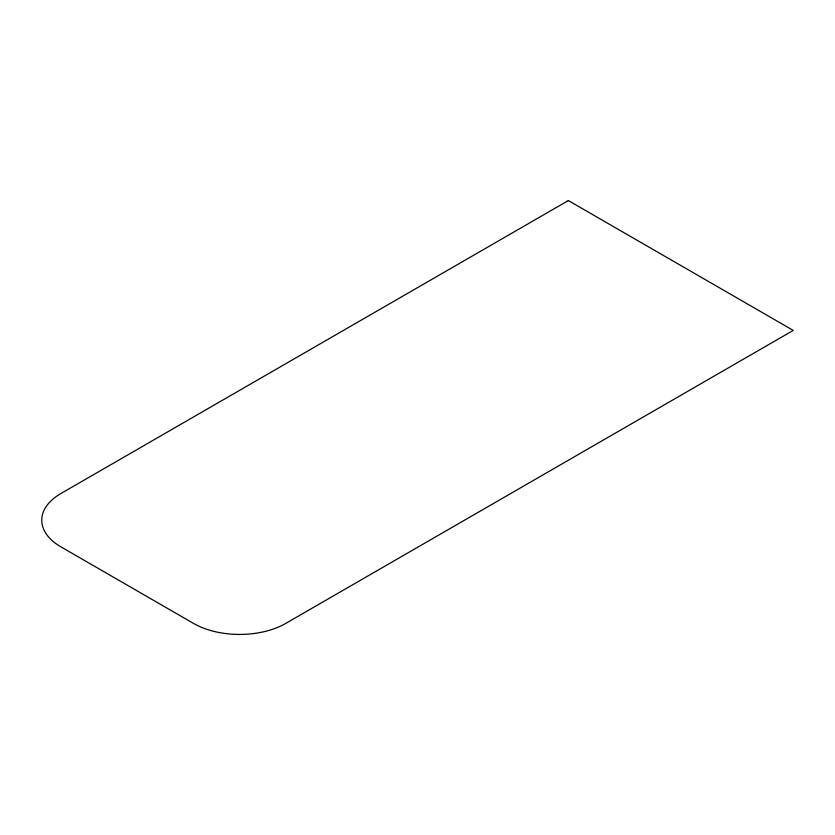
<?xml version="1.0" encoding="UTF-8"?>
<svg xmlns="http://www.w3.org/2000/svg" width="835" height="835" viewBox="0 0 835 835"><rect width="100%" height="100%" fill="white"/><g stroke="black" fill="none" stroke-linecap="round" stroke-linejoin="round"><path stroke-width="1.25" d="M568.343 200.567L60.861 493.558A65.245 37.669 0 0 0 60.861 546.831L193.501 623.401A65.245 37.669 0 0 0 285.768 623.401L793.25 330.409L568.343 200.567"/></g></svg>
